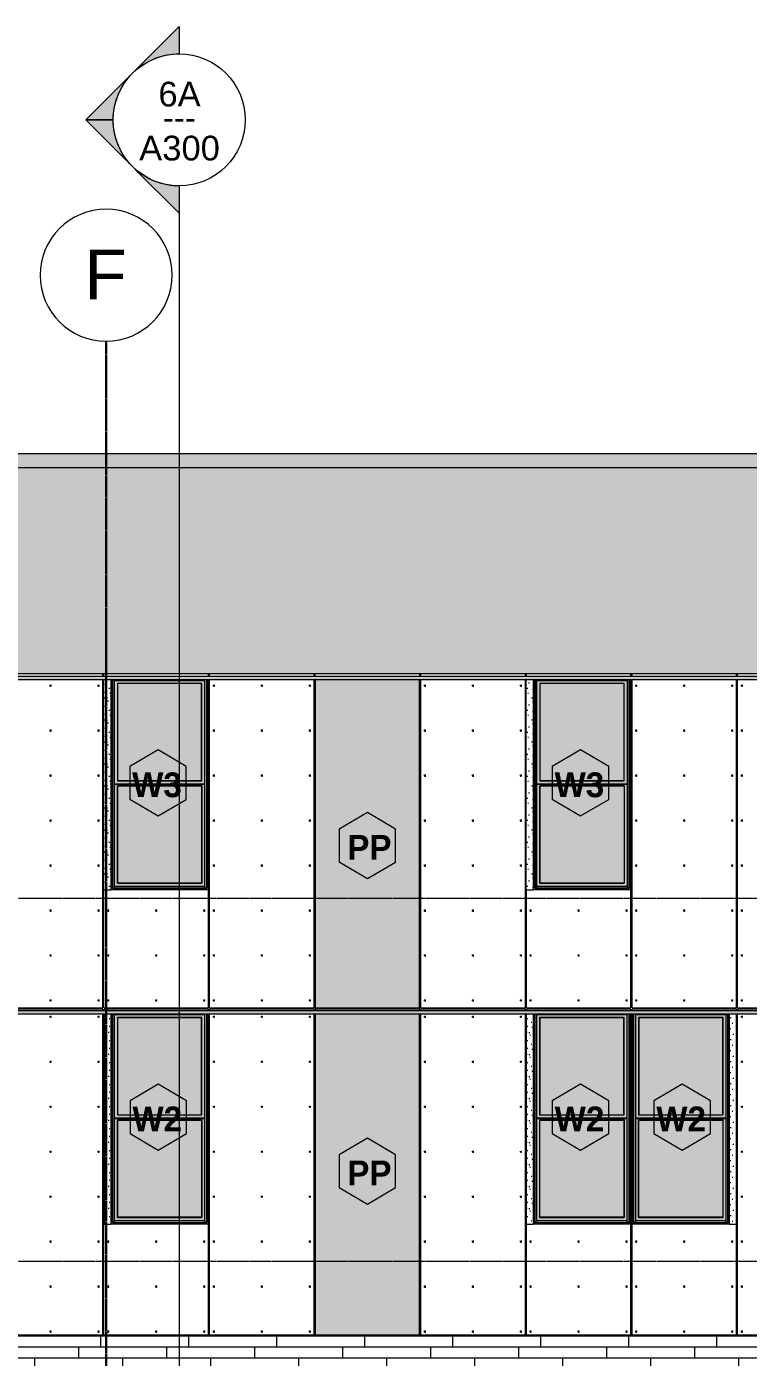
# Model space of a CAD drawing. Header units: inches. Extents: x -4168 to 4202, y -264 to 629.
# Drawn here: x -806.5 to -544, y 101 to 584.9 of the extents above; entities that cross this region are included whole.
import ezdxf

# ---------------------------------------------------------------- set-up
doc = ezdxf.new("R2010")
doc.units = ezdxf.units.IN
doc.header["$MEASUREMENT"] = 0
doc.linetypes.add('Grid Line 1_2_', pattern=[0.875, 0.5, -0.125, 0.125, -0.125])
doc.linetypes.add('Grid Line 1_2__2_', pattern=[0.875, 0.5, -0.125, 0.125, -0.125])
for name, color, linetype, lineweight in [('0-3', 165, 'Continuous', 5), ('0-4', 250, 'Continuous', 5), ('A-FLOR-LEVL-1', 51, 'Grid Line 1_2_', 9), ('A-GLAZ-1', 151, 'Continuous', 9), ('A-GLAZ-2', 57, 'Continuous', 9), ('A-GLAZ-IDEN', 152, 'Continuous', 9), ('A-WALL-3', 113, 'Continuous', 9), ('A-WALL-PATT-3', 111, 'Continuous', 9), ('G-ANNO-SYMB', 111, 'Continuous', 9), ('S-GRID-1', 1, 'Grid Line 1_2__2_', 30), ('S-GRID-IDEN', 1, 'Continuous', 9), ('S-GRID-IDEN-1', 147, 'Continuous', 9)]:
    doc.layers.add(name, color=color, linetype=linetype, lineweight=lineweight)
doc.styles.add('Arial', font='arial.ttf', dxfattribs={"height": 9})
doc.styles.add('Arial_1', font='arial.ttf', dxfattribs={"height": 18})
doc.styles.add('Century Gothic', font='ufonts.com_century-gothic.ttf', dxfattribs={"height": 9})
doc.styles.add('Century Gothic_B', font='GOTHICB.TTF', dxfattribs={"height": 9})

# ---------------------------------------------------------------- blocks, each defined once
blk = doc.blocks.new('Grid - Grid Head - Circle-1738874-BUILDING ELEVATION - SOUTH')
at = {"layer": 'S-GRID-IDEN-1'}
for start, end in [(0, 180), (180, 360)]:
    blk.add_arc((11847.19, 475.86), 24, start, end, dxfattribs=at)
blk = doc.blocks.new('CTR - 1st Phase - Structure_rvt-2-BUILDING ELEVATION - SOUTH')
at = {"layer": 'S-GRID-1'}
blk.add_line((10167.19, -203.76), (10167.19, 470.5), dxfattribs=at)
at = {"layer": '0-3'}
blk.add_blockref('Grid - Grid Head - Circle-1738874-BUILDING ELEVATION - SOUTH', (-1680, 18.64), dxfattribs=at)
at = {"layer": 'S-GRID-IDEN', "insert": (10159.3, 503.79), "char_height": 18, "width": 18.786, "attachment_point": 1, "style": 'Arial_1'}
blk.add_mtext('F', dxfattribs=at)
blk = doc.blocks.new('Basic Wall _ EXT - FIBER CEMENT - LARGE - ___-2505167-BUILDING ELEVATION - SOUTH')
at = {"layer": 'A-WALL-3'}
for points in [[(10850.69, 227.19), (10851.64, 227.19), (10850.69, 227.25), (9980.69, 227.25), (9979.94, 227.19), (10840.83, 227.19)], [(10850.69, 225.94), (10851.64, 225.94), (10851.64, 227.19), (9979.94, 227.19), (9979.94, 225.94), (10840.83, 225.94)]]:
    blk.add_hatch(color=256, dxfattribs=at).paths.add_polyline_path(points, flags=0)
for p, q in [((9979.94, 227.19), (10851.64, 227.19)), ((9979.94, 225.94), (10851.64, 225.94))]:
    blk.add_line(p, q, dxfattribs=at)
blk = doc.blocks.new('Basic Wall _ EXT - FIBER CEMENT - LARGE - ___-2162460-BUILDING ELEVATION - SOUTH')
at = {"layer": 'A-WALL-3'}
for points in [[(9979.94, 348.75), (10851.45, 348.77), (10850.59, 348.82), (9980.69, 348.82)], [(9979.94, 347.5), (10851.64, 347.5), (10851.64, 348.75), (9979.94, 348.75), (9979.94, 347.5)]]:
    blk.add_hatch(color=256, dxfattribs=at).paths.add_polyline_path(points, flags=0)
for p, q in [((9979.94, 348.75), (10851.64, 348.75)), ((9979.94, 347.5), (10851.64, 347.5))]:
    blk.add_line(p, q, dxfattribs=at)
blk = doc.blocks.new('Basic Wall _ EXT - FIBER CEMENT - SMALL - ___-2145934-BUILDING ELEVATION - SOUTH')
at = {"layer": 'A-WALL-3'}
blk.add_hatch(color=256, dxfattribs=at).paths.add_polyline_path([(9973.63, 424.54), (10857.95, 424.54), (10857.95, 429.66), (9973.63, 429.66), (9973.63, 425.28)], flags=0)
for p, q in [((9973.63, 429.66), (10857.95, 429.66)), ((9973.63, 424.54), (10857.95, 424.54))]:
    blk.add_line(p, q, dxfattribs=at)
blk = doc.blocks.new('Window-Double_Hung-Marvin-Essential - ESDH3066 - 2nd Floor-3357213-BUILDING ELEVATION - SOUTH')
at = {"layer": 'A-GLAZ-1'}
for points in [[(11314.87, 149.5), (11315.54, 149.5), (11315.53, 225.94), (11314.95, 225.94), (11314.95, 150.09), (11280.63, 150.09), (11280.63, 225.94), (11280.04, 225.94), (11280.04, 149.5), (11314.51, 149.5)], [(11280.63, 150.09), (11280.71, 150.17), (11280.71, 225.94), (11280.63, 225.94), (11280.63, 150.17)], [(11314.87, 150.17), (11314.87, 225.94), (11280.71, 225.94), (11280.71, 150.17), (11281.42, 150.17), (11281.42, 225.63), (11314.17, 225.63), (11314.17, 150.17), (11314.51, 150.17)], [(11313.07, 224.53), (11313.07, 224.59), (11282.45, 224.59), (11282.51, 224.53), (11294.29, 224.53)], [(11282.45, 189.16), (11282.51, 189.22), (11282.51, 224.53), (11282.45, 224.53), (11282.45, 189.22)], [(11313.07, 189.22), (11313.07, 224.53), (11282.51, 224.53), (11282.51, 189.22), (11294.29, 189.22)], [(11313.13, 189.16), (11313.13, 224.59), (11313.07, 224.53), (11313.07, 189.22)], [(11314.95, 150.09), (11314.95, 225.94), (11314.87, 225.94), (11314.87, 150.17), (11314.95, 150.09)], [(11313.13, 189.16), (11313.07, 189.22), (11282.51, 189.22), (11282.51, 189.16), (11313.07, 189.16)], [(11313.57, 187.81), (11314.17, 187.81), (11314.17, 187.94), (11281.42, 187.94), (11281.42, 187.81), (11313.13, 187.81)], [(11294.29, 187.28), (11313.07, 187.28), (11313.07, 187.34), (11282.45, 187.34), (11282.51, 187.28)], [(11282.45, 151.91), (11282.51, 151.97), (11282.51, 187.28), (11282.45, 187.28), (11282.45, 151.97)], [(11294.29, 151.97), (11313.07, 151.97), (11313.07, 187.28), (11282.51, 187.28), (11282.51, 151.97)], [(11313.13, 151.91), (11313.13, 187.34), (11313.07, 187.28), (11313.07, 151.97)], [(11314.51, 150.09), (11314.95, 150.09), (11314.87, 150.17), (11314.17, 150.19), (11314.17, 150.66), (11281.42, 150.65), (11281.42, 150.17), (11280.71, 150.17), (11280.63, 150.09), (11314.17, 150.09)], [(11280.63, 150.09), (11280.63, 150.09), (11280.63, 150.17)], [(11313.07, 151.91), (11313.13, 151.91), (11313.07, 151.97), (11282.51, 151.97), (11282.51, 151.91), (11294.29, 151.91)]]:
    blk.add_hatch(color=256, dxfattribs=at).paths.add_polyline_path(points, flags=0)
h = blk.add_hatch(color=256, dxfattribs=at)
h.paths.add_polyline_path([(11281.42, 187.94), (11314.17, 187.94), (11314.17, 225.63), (11281.42, 225.63), (11281.42, 188.12)], flags=0)
h.paths.add_polyline_path([(11313.13, 189.16), (11282.45, 189.16), (11282.45, 224.59), (11313.13, 224.59), (11313.13, 191.96)], flags=0)
h = blk.add_hatch(color=256, dxfattribs=at)
h.paths.add_polyline_path([(11294.29, 150.69), (11314.17, 150.69), (11314.17, 187.81), (11281.42, 187.78), (11281.42, 150.69), (11282.45, 150.69)], flags=0)
h.paths.add_polyline_path([(11294.29, 151.91), (11282.45, 151.91), (11282.45, 187.34), (11313.13, 187.34), (11313.13, 151.91)], flags=0)
at = {"layer": 'A-GLAZ-2'}
h = blk.add_hatch(dxfattribs=at)
h.set_pattern_fill('FP_88', color=256, style=0, pattern_type=2)
h.set_pattern_definition([(180, (11279.471, 131.16), (1e-15, 8), [0.33, -7.67]), (180, (11276.911, 131.32), (1e-15, 8), [0.33, -7.67]), (180, (11278.351, 133.08), (1e-15, 8), [0.33, -7.67]), (180, (11276.591, 134.36), (1e-15, 8), [0.33, -7.67]), (180, (11278.671, 134.84), (1e-15, 8), [0.33, -7.67]), (180, (11278.031, 136.76), (1e-15, 8), [0.33, -7.67]), (180, (11279.151, 138.2), (1e-15, 8), [0.33, -7.67]), (180, (11276.591, 138.04), (1e-15, 8), [0.33, -7.67]), (180, (11274.671, 138.36), (1e-15, 8), [0.33, -7.67]), (180, (11273.711, 136.44), (1e-15, 8), [0.33, -7.67]), (180, (11272.111, 136.28), (1e-15, 8), [0.33, -7.67]), (180, (11272.111, 133.4), (1e-15, 8), [0.33, -7.67]), (180, (11273.551, 132.44), (1e-15, 8), [0.33, -7.67]), (180, (11275.791, 132.92), (1e-15, 8), [0.33, -7.67]), (180, (11274.351, 134.36), (1e-15, 8), [0.33, -7.67]), (180, (11275.791, 135.8), (1e-15, 8), [0.33, -7.67]), (180, (11272.431, 131.32), (1e-15, 8), [0.33, -7.67])])
h.paths.add_polyline_path([(11315.54, 149.5), (11318, 149.5), (11318, 225.94), (11315.54, 225.94), (11315.54, 150.09)], flags=0)
at = {"layer": 'A-GLAZ-1'}
for p, q in [((11280.04, 225.94), (11280.04, 149.5)), ((11280.63, 150.09), (11280.63, 225.94)), ((11280.71, 150.17), (11280.71, 225.94)), ((11281.42, 150.17), (11281.42, 225.63)), ((11281.42, 225.63), (11314.17, 225.63)), ((11282.45, 224.59), (11282.51, 224.53)), ((11282.45, 224.59), (11282.45, 189.16)), ((11313.13, 224.59), (11282.45, 224.59)), ((11313.07, 224.53), (11282.51, 224.53)), ((11282.51, 224.53), (11282.51, 189.22)), ((11313.13, 224.59), (11313.07, 224.53)), ((11313.07, 189.22), (11313.07, 224.53)), ((11313.13, 189.16), (11313.13, 224.59)), ((11314.17, 225.63), (11314.17, 150.17)), ((11314.87, 150.17), (11314.87, 225.94)), ((11314.95, 225.94), (11314.95, 150.09)), ((11315.54, 149.5), (11315.54, 225.94)), ((11318, 149.5), (11318, 225.94)), ((11282.51, 189.22), (11282.45, 189.16)), ((11282.45, 189.16), (11313.13, 189.16)), ((11282.51, 189.22), (11313.07, 189.22)), ((11313.13, 189.16), (11313.07, 189.22)), ((11314.17, 187.94), (11281.42, 187.94)), ((11314.17, 187.81), (11281.42, 187.81)), ((11313.13, 187.34), (11282.45, 187.34)), ((11282.45, 187.34), (11282.51, 187.28)), ((11282.45, 151.91), (11282.45, 187.34)), ((11282.51, 187.28), (11313.07, 187.28)), ((11282.51, 151.97), (11282.51, 187.28)), ((11313.07, 187.28), (11313.13, 187.34)), ((11313.07, 187.28), (11313.07, 151.97)), ((11313.13, 151.91), (11313.13, 187.34)), ((11280.71, 150.17), (11280.63, 150.09)), ((11280.63, 150.09), (11314.95, 150.09)), ((11281.42, 150.17), (11280.71, 150.17)), ((11314.17, 150.69), (11281.42, 150.69)), ((11314.17, 150.66), (11281.42, 150.66)), ((11282.51, 151.97), (11282.45, 151.91)), ((11282.45, 151.91), (11313.13, 151.91)), ((11313.07, 151.97), (11282.51, 151.97)), ((11313.07, 151.97), (11313.13, 151.91)), ((11314.87, 150.17), (11314.17, 150.17)), ((11314.95, 150.09), (11314.87, 150.17)), ((11315.54, 149.5), (11280.04, 149.5)), ((11315.54, 149.5), (11318, 149.5))]:
    blk.add_line(p, q, dxfattribs=at)
blk = doc.blocks.new('Perforated Panel at Magic-Pak - hvac panel - 3rd floor-2505075-BUILDING ELEVATION - SOUTH')
at = {"layer": 'A-GLAZ-2'}
h = blk.add_hatch(dxfattribs=at)
h.set_pattern_fill('FP_89', color=256, style=0, pattern_type=2)
h.set_pattern_definition([(0, (10262.189, 288), (1, 1), [0.5, -1.5]), (90, (10262.439, 287.75), (-1, 1), [0.5, -1.5])])
h.paths.add_polyline_path([(10243.18, 228), (10281.2, 228), (10281.2, 347.5), (10243.18, 347.5), (10243.18, 239.82)], flags=0)
at = {"layer": 'A-GLAZ-1'}
for p, q in [((10243.18, 347.5), (10243.18, 228)), ((10281.2, 228), (10281.2, 347.5)), ((10243.18, 228), (10281.2, 228))]:
    blk.add_line(p, q, dxfattribs=at)
blk = doc.blocks.new('Window-Double_Hung-Marvin-Essential - ESDH3066 - 3rd floor-3357211-BUILDING ELEVATION - SOUTH')
at = {"layer": 'A-GLAZ-1'}
for points in [[(10357.41, 271), (10358, 271), (10357.99, 347.5), (10357.41, 347.5), (10357.41, 271.59), (10323.09, 271.61), (10323.09, 347.5), (10322.5, 347.5), (10322.5, 271), (10357.33, 271)], [(10323.09, 271.59), (10323.17, 271.69), (10323.17, 347.5), (10323.09, 347.5), (10323.09, 271.61)], [(10356.97, 271.67), (10357.33, 271.67), (10357.33, 347.5), (10323.17, 347.5), (10323.17, 271.67), (10323.88, 271.67), (10323.88, 347.13), (10356.63, 347.13), (10356.63, 271.67)], [(10324.97, 346.03), (10355.53, 346.03), (10355.53, 346.09), (10324.91, 346.09)], [(10324.91, 310.66), (10324.97, 310.72), (10324.97, 346.03), (10324.91, 346.03), (10324.91, 310.72)], [(10324.97, 310.72), (10355.53, 310.72), (10355.53, 346.03), (10324.97, 346.03), (10324.97, 335.54)], [(10355.59, 310.66), (10355.59, 346.09), (10355.53, 346.03), (10355.53, 310.72)], [(10357.41, 271.59), (10357.41, 347.5), (10357.33, 347.5), (10357.33, 271.67)], [(10324.91, 310.66), (10355.59, 310.66), (10355.53, 310.72), (10324.97, 310.72)], [(10356.03, 309.31), (10356.63, 309.31), (10356.63, 309.44), (10323.88, 309.44), (10323.88, 309.31), (10355.59, 309.31)], [(10347.95, 308.78), (10355.53, 308.78), (10355.53, 308.84), (10324.91, 308.84), (10324.97, 308.78)], [(10324.91, 273.41), (10324.97, 273.47), (10324.97, 308.78), (10324.91, 308.78), (10324.91, 273.47)], [(10347.95, 273.47), (10355.53, 273.47), (10355.53, 308.78), (10324.97, 308.78), (10324.97, 273.47), (10328.23, 273.47)], [(10355.59, 273.41), (10355.59, 308.84), (10355.53, 308.78), (10355.53, 273.47)], [(10357.41, 271.59), (10357.33, 271.67), (10356.63, 271.69), (10356.63, 272.16), (10323.88, 272.16), (10323.88, 271.67), (10323.17, 271.67), (10323.09, 271.59), (10357.41, 271.59)], [(10323.09, 271.59), (10323.09, 271.61), (10323.09, 271.61)], [(10324.91, 273.41), (10355.59, 273.41), (10355.53, 273.47), (10324.97, 273.47)]]:
    blk.add_hatch(color=256, dxfattribs=at).paths.add_polyline_path(points, flags=0)
h = blk.add_hatch(color=256, dxfattribs=at)
h.paths.add_polyline_path([(10356.63, 309.44), (10356.63, 347.13), (10323.88, 347.13), (10323.88, 309.44), (10356.19, 309.44)], flags=0)
h.paths.add_polyline_path([(10324.91, 310.66), (10324.91, 346.09), (10355.59, 346.09), (10355.59, 310.66), (10347.95, 310.66)], flags=0)
h = blk.add_hatch(color=256, dxfattribs=at)
h.paths.add_polyline_path([(10356.03, 272.19), (10356.63, 272.19), (10356.63, 309.31), (10323.88, 309.28), (10323.88, 272.19), (10355.59, 272.19)], flags=0)
h.paths.add_polyline_path([(10328.23, 273.41), (10324.91, 273.41), (10324.91, 308.84), (10355.59, 308.84), (10355.59, 273.41), (10347.95, 273.41)], flags=0)
at = {"layer": 'A-GLAZ-2'}
h = blk.add_hatch(dxfattribs=at)
h.set_pattern_fill('FP_90', color=256, style=0, pattern_type=2)
h.set_pattern_definition([(0, (10358.572, 252.66), (0, 8), [0.33, -7.67]), (0, (10361.132, 252.82), (0, 8), [0.33, -7.67]), (0, (10359.692, 254.58), (0, 8), [0.33, -7.67]), (0, (10361.452, 255.86), (0, 8), [0.33, -7.67]), (0, (10359.372, 256.34), (0, 8), [0.33, -7.67]), (0, (10360.012, 258.26), (0, 8), [0.33, -7.67]), (0, (10358.892, 259.7), (0, 8), [0.33, -7.67]), (0, (10361.452, 259.54), (0, 8), [0.33, -7.67]), (0, (10363.372, 259.86), (0, 8), [0.33, -7.67]), (0, (10364.332, 257.94), (0, 8), [0.33, -7.67]), (0, (10365.932, 257.78), (0, 8), [0.33, -7.67]), (0, (10365.932, 254.9), (0, 8), [0.33, -7.67]), (0, (10364.492, 253.94), (0, 8), [0.33, -7.67]), (0, (10362.252, 254.42), (0, 8), [0.33, -7.67]), (0, (10363.692, 255.86), (0, 8), [0.33, -7.67]), (0, (10362.252, 257.3), (0, 8), [0.33, -7.67]), (0, (10365.612, 252.82), (0, 8), [0.33, -7.67])])
h.paths.add_polyline_path([(10322.5, 271), (10322.5, 347.5), (10319.85, 347.5), (10319.85, 271)], flags=0)
at = {"layer": 'A-GLAZ-1'}
for p, q in [((10319.85, 347.5), (10319.85, 271)), ((10322.5, 347.5), (10322.5, 271)), ((10323.09, 271.59), (10323.09, 347.5)), ((10323.17, 347.5), (10323.17, 271.67)), ((10323.88, 347.13), (10356.63, 347.13)), ((10323.88, 271.67), (10323.88, 347.13)), ((10324.97, 346.03), (10324.91, 346.09)), ((10324.91, 346.09), (10324.91, 310.66)), ((10355.59, 346.09), (10324.91, 346.09)), ((10324.97, 346.03), (10324.97, 310.72)), ((10355.53, 346.03), (10324.97, 346.03)), ((10355.53, 346.03), (10355.59, 346.09)), ((10355.53, 310.72), (10355.53, 346.03)), ((10355.59, 310.66), (10355.59, 346.09)), ((10356.63, 347.13), (10356.63, 271.67)), ((10357.33, 347.5), (10357.33, 271.67)), ((10357.41, 347.5), (10357.41, 271.59)), ((10358, 271), (10358, 347.5)), ((10324.97, 310.72), (10324.91, 310.66)), ((10324.91, 310.66), (10355.59, 310.66)), ((10324.97, 310.72), (10355.53, 310.72)), ((10355.59, 310.66), (10355.53, 310.72)), ((10356.63, 309.44), (10323.88, 309.44)), ((10356.63, 309.31), (10323.88, 309.31)), ((10355.59, 308.84), (10324.91, 308.84)), ((10324.91, 308.84), (10324.97, 308.78)), ((10324.91, 308.84), (10324.91, 273.41)), ((10324.97, 308.78), (10355.53, 308.78)), ((10324.97, 273.47), (10324.97, 308.78)), ((10355.53, 308.78), (10355.59, 308.84)), ((10355.53, 308.78), (10355.53, 273.47)), ((10355.59, 308.84), (10355.59, 273.41)), ((10319.85, 271), (10322.5, 271)), ((10358, 271), (10322.5, 271)), ((10323.17, 271.67), (10323.09, 271.59)), ((10323.09, 271.59), (10357.41, 271.59)), ((10323.88, 271.67), (10323.17, 271.67)), ((10356.63, 272.19), (10323.88, 272.19)), ((10356.63, 272.16), (10323.88, 272.16)), ((10324.91, 273.41), (10324.97, 273.47)), ((10324.91, 273.41), (10355.59, 273.41)), ((10355.53, 273.47), (10324.97, 273.47)), ((10355.59, 273.41), (10355.53, 273.47)), ((10357.33, 271.67), (10356.63, 271.67)), ((10357.41, 271.59), (10357.33, 271.67))]:
    blk.add_line(p, q, dxfattribs=at)
blk = doc.blocks.new('Perforated Panel at Magic-Pak - hvac panel - 2nd floor 2-2702972-BUILDING ELEVATION - SOUTH')
at = {"layer": 'A-GLAZ-2'}
h = blk.add_hatch(dxfattribs=at)
h.set_pattern_fill('FP_127', color=256, style=0, pattern_type=2)
h.set_pattern_definition([(180, (10262.189, 167.875), (-1, 1), [0.5, -1.5]), (90, (10261.939, 167.625), (1, 1), [0.5, -1.5])])
h.paths.add_polyline_path([(10281.2, 109.25), (10281.2, 225.94), (10243.18, 225.94), (10243.18, 109.25)], flags=0)
at = {"layer": 'A-GLAZ-1'}
for p, q in [((10243.18, 225.94), (10243.18, 109.25)), ((10281.2, 109.25), (10281.2, 225.94)), ((10243.18, 109.25), (10281.2, 109.25))]:
    blk.add_line(p, q, dxfattribs=at)
blk = doc.blocks.new('Window-Double_Hung-Marvin-Essential - ESDH3066 - 2nd Floor-3357214-BUILDING ELEVATION - SOUTH')
at = {"layer": 'A-GLAZ-1'}
for points in [[(12047.54, 149.5), (12047.53, 225.94), (12046.95, 225.94), (12046.95, 150.09), (12012.63, 150.09), (12012.63, 225.94), (12012.04, 225.94), (12012.04, 149.5), (12046.95, 149.5)], [(12012.63, 150.09), (12012.71, 150.17), (12012.71, 225.94), (12012.63, 225.94), (12012.63, 150.17)], [(12046.16, 150.17), (12046.87, 150.17), (12046.87, 225.94), (12012.71, 225.94), (12012.71, 150.17), (12013.41, 150.17), (12013.41, 225.63), (12046.16, 225.63), (12046.16, 150.87)], [(12014.51, 224.53), (12045.07, 224.53), (12045.07, 224.59), (12014.45, 224.59)], [(12014.45, 189.16), (12014.51, 189.22), (12014.51, 224.53), (12014.45, 224.53), (12014.45, 189.22)], [(12045.07, 189.22), (12045.07, 224.53), (12014.51, 224.51), (12014.51, 189.22), (12043.48, 189.22)], [(12045.13, 189.16), (12045.13, 224.59), (12045.07, 224.53), (12045.07, 189.22)], [(12046.95, 150.09), (12046.95, 225.94), (12046.87, 225.94), (12046.87, 150.17)], [(12014.51, 189.16), (12045.13, 189.16), (12045.07, 189.22), (12014.51, 189.22), (12014.45, 189.16)], [(12045.57, 187.81), (12046.16, 187.81), (12046.16, 187.94), (12013.41, 187.94), (12013.41, 187.81), (12045.13, 187.81)], [(12014.51, 187.28), (12045.07, 187.28), (12045.07, 187.34), (12014.45, 187.34)], [(12014.45, 151.91), (12014.51, 151.97), (12014.51, 187.28), (12014.45, 187.28), (12014.45, 151.97)], [(12045.07, 151.97), (12045.07, 187.28), (12014.51, 187.28), (12014.51, 151.97), (12043.48, 151.97)], [(12045.13, 151.91), (12045.13, 187.34), (12045.07, 187.28), (12045.07, 151.97)], [(12012.63, 150.09), (12012.71, 150.09), (12046.95, 150.09), (12046.87, 150.17), (12046.16, 150.19), (12046.16, 150.66), (12013.41, 150.66), (12013.41, 150.17), (12012.71, 150.17), (12012.63, 150.09)], [(12045.07, 151.91), (12045.13, 151.91), (12045.07, 151.97), (12014.51, 151.97), (12014.51, 151.91), (12043.48, 151.91)]]:
    blk.add_hatch(color=256, dxfattribs=at).paths.add_polyline_path(points, flags=0)
h = blk.add_hatch(color=256, dxfattribs=at)
h.paths.add_polyline_path([(12046.16, 187.94), (12046.16, 225.63), (12013.41, 225.62), (12013.41, 187.94), (12045.73, 187.94)], flags=0)
h.paths.add_polyline_path([(12045.13, 189.16), (12014.45, 189.16), (12014.45, 224.59), (12045.13, 224.59), (12045.13, 191.96)], flags=0)
h = blk.add_hatch(color=256, dxfattribs=at)
h.paths.add_polyline_path([(12013.41, 150.69), (12046.16, 150.69), (12046.16, 187.81), (12013.41, 187.78), (12013.41, 150.87)], flags=0)
h.paths.add_polyline_path([(12014.45, 151.91), (12014.45, 187.34), (12045.13, 187.34), (12045.13, 151.91), (12023.76, 151.91)], flags=0)
h = blk.add_hatch(color=256, dxfattribs=at)
h.paths.add_polyline_path([(12012.63, 150.09), (12012.63, 150.09), (12012.63, 150.17)], flags=0)
h.paths.add_polyline_path([(12046.95, 150.09), (12046.95, 150.09), (12046.95, 150.09)], flags=0)
at = {"layer": 'A-GLAZ-2'}
h = blk.add_hatch(dxfattribs=at)
h.set_pattern_fill('FP_87', color=256, style=0, pattern_type=2)
h.set_pattern_definition([(0, (12048.108, 131.16), (0, 8), [0.33, -7.67]), (0, (12050.668, 131.32), (0, 8), [0.33, -7.67]), (0, (12049.228, 133.08), (0, 8), [0.33, -7.67]), (0, (12050.988, 134.36), (0, 8), [0.33, -7.67]), (0, (12048.908, 134.84), (0, 8), [0.33, -7.67]), (0, (12049.548, 136.76), (0, 8), [0.33, -7.67]), (0, (12048.428, 138.2), (0, 8), [0.33, -7.67]), (0, (12050.988, 138.04), (0, 8), [0.33, -7.67]), (0, (12052.908, 138.36), (0, 8), [0.33, -7.67]), (0, (12053.868, 136.44), (0, 8), [0.33, -7.67]), (0, (12055.468, 136.28), (0, 8), [0.33, -7.67]), (0, (12055.468, 133.4), (0, 8), [0.33, -7.67]), (0, (12054.028, 132.44), (0, 8), [0.33, -7.67]), (0, (12051.788, 132.92), (0, 8), [0.33, -7.67]), (0, (12053.228, 134.36), (0, 8), [0.33, -7.67]), (0, (12051.788, 135.8), (0, 8), [0.33, -7.67]), (0, (12055.148, 131.32), (0, 8), [0.33, -7.67])])
h.paths.add_polyline_path([(12012.04, 149.5), (12012.04, 225.94), (12009.58, 225.94), (12009.58, 149.5)], flags=0)
at = {"layer": 'A-GLAZ-1'}
for p, q in [((12009.58, 225.94), (12009.58, 149.5)), ((12012.04, 225.94), (12012.04, 149.5)), ((12012.63, 150.09), (12012.63, 225.94)), ((12012.71, 225.94), (12012.71, 150.17)), ((12013.41, 225.63), (12046.16, 225.63)), ((12013.41, 150.17), (12013.41, 225.63)), ((12014.51, 224.53), (12014.45, 224.59)), ((12014.45, 224.59), (12014.45, 189.16)), ((12045.13, 224.59), (12014.45, 224.59)), ((12014.51, 224.53), (12014.51, 189.22)), ((12045.07, 224.53), (12014.51, 224.53)), ((12045.07, 224.53), (12045.13, 224.59)), ((12045.07, 189.22), (12045.07, 224.53)), ((12045.13, 189.16), (12045.13, 224.59)), ((12046.16, 225.63), (12046.16, 150.17)), ((12046.87, 225.94), (12046.87, 150.17)), ((12046.95, 225.94), (12046.95, 150.09)), ((12047.54, 149.5), (12047.54, 225.94)), ((12014.51, 189.22), (12014.45, 189.16)), ((12014.45, 189.16), (12045.13, 189.16)), ((12014.51, 189.22), (12045.07, 189.22)), ((12045.13, 189.16), (12045.07, 189.22)), ((12046.16, 187.94), (12013.41, 187.94)), ((12046.16, 187.81), (12013.41, 187.81)), ((12045.13, 187.34), (12014.45, 187.34)), ((12014.45, 187.34), (12014.51, 187.28)), ((12014.45, 187.34), (12014.45, 151.91)), ((12014.51, 187.28), (12045.07, 187.28)), ((12014.51, 151.97), (12014.51, 187.28)), ((12045.07, 187.28), (12045.13, 187.34)), ((12045.07, 187.28), (12045.07, 151.97)), ((12045.13, 187.34), (12045.13, 151.91)), ((12012.71, 150.17), (12012.63, 150.09)), ((12012.63, 150.09), (12046.95, 150.09)), ((12013.41, 150.17), (12012.71, 150.17)), ((12046.16, 150.69), (12013.41, 150.69)), ((12046.16, 150.66), (12013.41, 150.66)), ((12014.45, 151.91), (12014.51, 151.97)), ((12014.45, 151.91), (12045.13, 151.91)), ((12045.07, 151.97), (12014.51, 151.97)), ((12045.13, 151.91), (12045.07, 151.97)), ((12046.87, 150.17), (12046.16, 150.17)), ((12046.95, 150.09), (12046.87, 150.17)), ((12009.58, 149.5), (12012.04, 149.5)), ((12047.54, 149.5), (12012.04, 149.5))]:
    blk.add_line(p, q, dxfattribs=at)
blk = doc.blocks.new('Section - Section Head - Filled-22785-BUILDING ELEVATION - SOUTH')
at = {"layer": 'G-ANNO-SYMB'}
h = blk.add_hatch(color=256, dxfattribs=at)
edge = h.paths.add_edge_path(flags=0)
edge.add_line((10177.68, -163.47), (10193.79, -147.37))
edge.add_line((10193.79, -147.37), (10193.79, -157.28))
edge.add_arc((10193.79, -181.31), 24.03, 90, 132.0784)
h = blk.add_hatch(color=256, dxfattribs=at)
edge = h.paths.add_edge_path(flags=0)
edge.add_arc((10193.79, -181.31), 24, 135, 180)
edge.add_line((10169.79, -181.31), (10159.85, -181.31))
edge.add_line((10159.85, -181.31), (10176.82, -164.34))
h = blk.add_hatch(color=256, dxfattribs=at)
edge = h.paths.add_edge_path(flags=0)
edge.add_line((10176.82, -198.28), (10159.85, -181.31))
edge.add_line((10159.85, -181.31), (10169.79, -181.31))
edge.add_arc((10193.79, -181.31), 24, 180, 225)
h = blk.add_hatch(color=256, dxfattribs=at)
edge = h.paths.add_edge_path(flags=0)
edge.add_arc((10193.79, -181.31), 24.03, 227.9216, 270)
edge.add_line((10193.79, -205.34), (10193.79, -215.25))
edge.add_line((10193.79, -215.25), (10177.68, -199.15))
for p, q in [((10193.79, -147.37), (10177.68, -163.47)), ((10193.79, -157.28), (10193.79, -147.37)), ((10176.82, -164.34), (10159.85, -181.31)), ((10169.79, -181.31), (10159.85, -181.31)), ((10159.85, -181.31), (10176.82, -198.28)), ((10159.85, -181.31), (10169.79, -181.31)), ((10177.68, -199.15), (10193.79, -215.25)), ((10193.79, -215.25), (10193.79, -205.34))]:
    blk.add_line(p, q, dxfattribs=at)
for centre, radius, start, end in [((10193.79, -181.34), 24, 90, 270), ((10193.79, -181.31), 24.03, 90, 132.0784), ((10193.79, -181.34), 24, 270, 90), ((10193.79, -181.31), 24, 135, 180), ((10193.79, -181.31), 24, 180, 225), ((10193.79, -181.31), 24.03, 227.9216, 270)]:
    blk.add_arc(centre, radius, start, end, dxfattribs=at)
blk = doc.blocks.new('Window Tag - ONE-2920521-BUILDING ELEVATION - SOUTH')
at = {"layer": 'A-GLAZ-IDEN'}
for p, q in [((10069.47, 200.37), (10059.19, 194.32)), ((10079.74, 194.32), (10069.47, 200.37)), ((10059.19, 194.32), (10059.19, 182.43)), ((10079.74, 182.38), (10079.74, 194.32)), ((10059.19, 182.43), (10069.47, 176.37)), ((10069.47, 176.37), (10079.74, 182.38))]:
    blk.add_line(p, q, dxfattribs=at)

msp = doc.modelspace()

# ---------------------------------------------------------------- hatches: boundary and pattern name
at = {"layer": 'A-WALL-PATT-3'}
h = msp.add_hatch(dxfattribs=at)
h.set_pattern_fill('FP_86', color=256, style=0, pattern_type=2)
h.set_pattern_definition([(0, (-85.85, 140.604), (-38.4, 76.8), [0.392, -38.007]), (0, (-85.85, 140.996), (-38.4, 76.8), [0.392, -38.007]), (0, (-85.85, 150.204), (-38.4, 76.8), [0.392, -38.007]), (0, (-85.85, 150.596), (-38.4, 76.8), [0.392, -38.007]), (0, (-85.85, 159.804), (-38.4, 76.8), [0.392, -38.007]), (0, (-85.85, 160.196), (-38.4, 76.8), [0.392, -38.007]), (0, (-85.85, 169.404), (-38.4, 76.8), [0.392, -38.007]), (0, (-85.85, 169.796), (-38.4, 76.8), [0.392, -38.007]), (0, (-85.85, 179.004), (-38.4, 76.8), [0.392, -38.007]), (0, (-85.85, 179.396), (-38.4, 76.8), [0.392, -38.007]), (0, (-85.85, 188.604), (-38.4, 76.8), [0.392, -38.007]), (0, (-85.85, 188.996), (-38.4, 76.8), [0.392, -38.007]), (0, (-85.85, 198.204), (-38.4, 76.8), [0.392, -38.007]), (0, (-85.85, 198.596), (-38.4, 76.8), [0.392, -38.007]), (0, (-85.85, 207.804), (-38.4, 76.8), [0.392, -38.007]), (0, (-85.85, 208.196), (-38.4, 76.8), [0.392, -38.007]), (0, (-50.95, 140.604), (-38.4, 76.8), [0.392, -38.007]), (0, (-50.95, 140.996), (-38.4, 76.8), [0.392, -38.007]), (0, (-50.95, 150.204), (-38.4, 76.8), [0.392, -38.007]), (0, (-50.95, 150.596), (-38.4, 76.8), [0.392, -38.007]), (0, (-50.95, 159.804), (-38.4, 76.8), [0.392, -38.007]), (0, (-50.95, 160.196), (-38.4, 76.8), [0.392, -38.007]), (0, (-50.95, 169.404), (-38.4, 76.8), [0.392, -38.007]), (0, (-50.95, 169.796), (-38.4, 76.8), [0.392, -38.007]), (0, (-50.95, 179.004), (-38.4, 76.8), [0.392, -38.007]), (0, (-50.95, 179.396), (-38.4, 76.8), [0.392, -38.007]), (0, (-50.95, 188.604), (-38.4, 76.8), [0.392, -38.007]), (0, (-50.95, 188.996), (-38.4, 76.8), [0.392, -38.007]), (0, (-50.95, 198.204), (-38.4, 76.8), [0.392, -38.007]), (0, (-50.95, 198.596), (-38.4, 76.8), [0.392, -38.007]), (0, (-50.95, 207.804), (-38.4, 76.8), [0.392, -38.007]), (0, (-50.95, 208.196), (-38.4, 76.8), [0.392, -38.007]), (90, (-87.593, 136), (-38.4, 2e-15), [76.8, 0, 0, 0]), (90, (-87.218, 136), (-38.4, 2e-15), [76.8, 0, 0, 0]), (90, (-85.852, 140.604), (-38.4, 2e-15), [0.392, -76.407]), (90, (-85.852, 150.204), (-38.4, 2e-15), [0.392, -76.407]), (90, (-85.852, 159.804), (-38.4, 2e-15), [0.392, -76.407]), (90, (-85.852, 169.404), (-38.4, 2e-15), [0.392, -76.407]), (90, (-85.852, 179.004), (-38.4, 2e-15), [0.392, -76.407]), (90, (-85.852, 188.604), (-38.4, 2e-15), [0.392, -76.407]), (90, (-85.852, 198.204), (-38.4, 2e-15), [0.392, -76.407]), (90, (-85.852, 207.804), (-38.4, 2e-15), [0.392, -76.407]), (90, (-85.46, 140.604), (-38.4, 2e-15), [0.392, -76.407]), (90, (-85.46, 150.204), (-38.4, 2e-15), [0.392, -76.407]), (90, (-85.46, 159.804), (-38.4, 2e-15), [0.392, -76.407]), (90, (-85.46, 169.404), (-38.4, 2e-15), [0.392, -76.407]), (90, (-85.46, 179.004), (-38.4, 2e-15), [0.392, -76.407]), (90, (-85.46, 188.604), (-38.4, 2e-15), [0.392, -76.407]), (90, (-85.46, 198.204), (-38.4, 2e-15), [0.392, -76.407]), (90, (-85.46, 207.804), (-38.4, 2e-15), [0.392, -76.407]), (90, (-50.952, 140.604), (-38.4, 2e-15), [0.392, -76.407]), (90, (-50.952, 150.204), (-38.4, 2e-15), [0.392, -76.407]), (90, (-50.952, 159.804), (-38.4, 2e-15), [0.392, -76.407]), (90, (-50.952, 169.404), (-38.4, 2e-15), [0.392, -76.407]), (90, (-50.952, 179.004), (-38.4, 2e-15), [0.392, -76.407]), (90, (-50.952, 188.604), (-38.4, 2e-15), [0.392, -76.407]), (90, (-50.952, 198.204), (-38.4, 2e-15), [0.392, -76.407]), (90, (-50.952, 207.804), (-38.4, 2e-15), [0.392, -76.407]), (90, (-50.56, 140.604), (-38.4, 2e-15), [0.392, -76.407]), (90, (-50.56, 150.204), (-38.4, 2e-15), [0.392, -76.407]), (90, (-50.56, 159.804), (-38.4, 2e-15), [0.392, -76.407]), (90, (-50.56, 169.404), (-38.4, 2e-15), [0.392, -76.407]), (90, (-50.56, 179.004), (-38.4, 2e-15), [0.392, -76.407]), (90, (-50.56, 188.604), (-38.4, 2e-15), [0.392, -76.407]), (90, (-50.56, 198.204), (-38.4, 2e-15), [0.392, -76.407]), (90, (-50.56, 207.804), (-38.4, 2e-15), [0.392, -76.407]), (180, (-49.19, 136), (-38.4, 76.8), [38.025, -0.375]), (180, (-49.19, 145.6), (-38.4, 76.8), [38.025, -0.375]), (180, (-49.19, 155.2), (-38.4, 76.8), [38.025, -0.375]), (180, (-49.19, 164.8), (-38.4, 76.8), [38.025, -0.375]), (180, (-49.19, 174.4), (-38.4, 76.8), [38.025, -0.375]), (180, (-49.19, 184), (-38.4, 76.8), [38.025, -0.375]), (180, (-49.19, 193.6), (-38.4, 76.8), [38.025, -0.375]), (180, (-49.19, 203.2), (-38.4, 76.8), [38.025, -0.375])])
h.paths.add_polyline_path([(-478.5548, 349.5), (-93.9056, 349.5), (-93.9056, 424.5388), (-955.7306, 424.5388), (-955.7306, 349.5), (-557.4166, 349.5)], flags=0)
h = msp.add_hatch(dxfattribs=at)
h.set_pattern_fill('FP_84', color=256, style=0, pattern_type=2)
h.set_pattern_definition([(0, (-85.85, 110.18), (-38.4, 120.375), [0.392, -38.007]), (0, (-85.85, 110.57), (-38.4, 120.375), [0.392, -38.007]), (0, (-85.85, 126.54), (-38.4, 120.375), [0.392, -38.007]), (0, (-85.85, 126.93), (-38.4, 120.375), [0.392, -38.007]), (0, (-85.85, 142.89), (-38.4, 120.375), [0.392, -38.007]), (0, (-85.85, 143.29), (-38.4, 120.375), [0.392, -38.007]), (0, (-85.85, 159.25), (-38.4, 120.375), [0.392, -38.007]), (0, (-85.85, 159.64), (-38.4, 120.375), [0.392, -38.007]), (0, (-85.85, 175.61), (-38.4, 120.375), [0.392, -38.007]), (0, (-85.85, 176), (-38.4, 120.375), [0.392, -38.007]), (0, (-85.85, 191.96), (-38.4, 120.375), [0.392, -38.007]), (0, (-85.85, 192.36), (-38.4, 120.375), [0.392, -38.007]), (0, (-85.85, 208.32), (-38.4, 120.375), [0.392, -38.007]), (0, (-85.85, 208.71), (-38.4, 120.375), [0.392, -38.007]), (0, (-85.85, 224.68), (-38.4, 120.375), [0.392, -38.007]), (0, (-85.85, 225.07), (-38.4, 120.375), [0.392, -38.007]), (0, (-68.4, 110.18), (-38.4, 120.375), [0.392, -38.007]), (0, (-68.4, 110.57), (-38.4, 120.375), [0.392, -38.007]), (0, (-68.4, 126.54), (-38.4, 120.375), [0.392, -38.007]), (0, (-68.4, 126.93), (-38.4, 120.375), [0.392, -38.007]), (0, (-68.4, 142.89), (-38.4, 120.375), [0.392, -38.007]), (0, (-68.4, 143.29), (-38.4, 120.375), [0.392, -38.007]), (0, (-68.4, 159.25), (-38.4, 120.375), [0.392, -38.007]), (0, (-68.4, 159.64), (-38.4, 120.375), [0.392, -38.007]), (0, (-68.4, 175.61), (-38.4, 120.375), [0.392, -38.007]), (0, (-68.4, 176), (-38.4, 120.375), [0.392, -38.007]), (0, (-68.4, 191.96), (-38.4, 120.375), [0.392, -38.007]), (0, (-68.4, 192.36), (-38.4, 120.375), [0.392, -38.007]), (0, (-68.4, 208.32), (-38.4, 120.375), [0.392, -38.007]), (0, (-68.4, 208.71), (-38.4, 120.375), [0.392, -38.007]), (0, (-68.4, 224.68), (-38.4, 120.375), [0.392, -38.007]), (0, (-68.4, 225.07), (-38.4, 120.375), [0.392, -38.007]), (0, (-50.95, 110.18), (-38.4, 120.375), [0.392, -38.007]), (0, (-50.95, 110.57), (-38.4, 120.375), [0.392, -38.007]), (0, (-50.95, 126.54), (-38.4, 120.375), [0.392, -38.007]), (0, (-50.95, 126.93), (-38.4, 120.375), [0.392, -38.007]), (0, (-50.95, 142.89), (-38.4, 120.375), [0.392, -38.007]), (0, (-50.95, 143.29), (-38.4, 120.375), [0.392, -38.007]), (0, (-50.95, 159.25), (-38.4, 120.375), [0.392, -38.007]), (0, (-50.95, 159.64), (-38.4, 120.375), [0.392, -38.007]), (0, (-50.95, 175.61), (-38.4, 120.375), [0.392, -38.007]), (0, (-50.95, 176), (-38.4, 120.375), [0.392, -38.007]), (0, (-50.95, 191.96), (-38.4, 120.375), [0.392, -38.007]), (0, (-50.95, 192.36), (-38.4, 120.375), [0.392, -38.007]), (0, (-50.95, 208.32), (-38.4, 120.375), [0.392, -38.007]), (0, (-50.95, 208.71), (-38.4, 120.375), [0.392, -38.007]), (0, (-50.95, 224.68), (-38.4, 120.375), [0.392, -38.007]), (0, (-50.95, 225.07), (-38.4, 120.375), [0.392, -38.007]), (90, (-87.593, 107.625), (-38.4, 2e-15), [120, -0.375]), (90, (-87.218, 107.625), (-38.4, 2e-15), [120, -0.375]), (90, (-85.852, 110.18), (-38.4, 2e-15), [0.392, -119.982]), (90, (-85.852, 126.536), (-38.4, 2e-15), [0.392, -119.982]), (90, (-85.852, 142.893), (-38.4, 2e-15), [0.392, -119.982]), (90, (-85.852, 159.25), (-38.4, 2e-15), [0.392, -119.982]), (90, (-85.852, 175.607), (-38.4, 2e-15), [0.392, -119.982]), (90, (-85.852, 191.964), (-38.4, 2e-15), [0.393, -119.983]), (90, (-85.852, 208.322), (-38.4, 2e-15), [0.392, -119.982]), (90, (-85.852, 224.68), (-38.4, 2e-15), [0.392, -119.982]), (90, (-85.46, 110.18), (-38.4, 2e-15), [0.392, -119.982]), (90, (-85.46, 126.536), (-38.4, 2e-15), [0.392, -119.982]), (90, (-85.46, 142.893), (-38.4, 2e-15), [0.392, -119.982]), (90, (-85.46, 159.25), (-38.4, 2e-15), [0.392, -119.982]), (90, (-85.46, 175.607), (-38.4, 2e-15), [0.392, -119.982]), (90, (-85.46, 191.964), (-38.4, 2e-15), [0.393, -119.983]), (90, (-85.46, 208.322), (-38.4, 2e-15), [0.392, -119.982]), (90, (-85.46, 224.68), (-38.4, 2e-15), [0.392, -119.982]), (90, (-68.402, 110.18), (-38.4, 2e-15), [0.392, -119.982]), (90, (-68.402, 126.536), (-38.4, 2e-15), [0.392, -119.982]), (90, (-68.402, 142.893), (-38.4, 2e-15), [0.392, -119.982]), (90, (-68.402, 159.25), (-38.4, 2e-15), [0.392, -119.982]), (90, (-68.402, 175.607), (-38.4, 2e-15), [0.392, -119.982]), (90, (-68.402, 191.964), (-38.4, 2e-15), [0.393, -119.983]), (90, (-68.402, 208.322), (-38.4, 2e-15), [0.392, -119.982]), (90, (-68.402, 224.68), (-38.4, 2e-15), [0.392, -119.982]), (90, (-68.01, 110.18), (-38.4, 2e-15), [0.392, -119.982]), (90, (-68.01, 126.536), (-38.4, 2e-15), [0.392, -119.982]), (90, (-68.01, 142.893), (-38.4, 2e-15), [0.392, -119.982]), (90, (-68.01, 159.25), (-38.4, 2e-15), [0.392, -119.982]), (90, (-68.01, 175.607), (-38.4, 2e-15), [0.392, -119.982]), (90, (-68.01, 191.964), (-38.4, 2e-15), [0.393, -119.983]), (90, (-68.01, 208.322), (-38.4, 2e-15), [0.392, -119.982]), (90, (-68.01, 224.68), (-38.4, 2e-15), [0.392, -119.982]), (90, (-50.952, 110.18), (-38.4, 2e-15), [0.392, -119.982]), (90, (-50.952, 126.536), (-38.4, 2e-15), [0.392, -119.982]), (90, (-50.952, 142.893), (-38.4, 2e-15), [0.392, -119.982]), (90, (-50.952, 159.25), (-38.4, 2e-15), [0.392, -119.982]), (90, (-50.952, 175.607), (-38.4, 2e-15), [0.392, -119.982]), (90, (-50.952, 191.964), (-38.4, 2e-15), [0.393, -119.983]), (90, (-50.952, 208.322), (-38.4, 2e-15), [0.392, -119.982]), (90, (-50.952, 224.68), (-38.4, 2e-15), [0.392, -119.982]), (90, (-50.56, 110.18), (-38.4, 2e-15), [0.392, -119.982]), (90, (-50.56, 126.536), (-38.4, 2e-15), [0.392, -119.982]), (90, (-50.56, 142.893), (-38.4, 2e-15), [0.392, -119.982]), (90, (-50.56, 159.25), (-38.4, 2e-15), [0.392, -119.982]), (90, (-50.56, 175.607), (-38.4, 2e-15), [0.392, -119.982]), (90, (-50.56, 191.964), (-38.4, 2e-15), [0.393, -119.983]), (90, (-50.56, 208.322), (-38.4, 2e-15), [0.392, -119.982]), (90, (-50.56, 224.68), (-38.4, 2e-15), [0.392, -119.982]), (180, (-49.19, 107.25), (-38.4, 120.375), [38.025, -0.375]), (180, (-49.19, 107.62), (-38.4, 120.375), [38.025, -0.375])])
h.paths.add_polyline_path([(-955.7306, 109.25), (-701.6174, 109.25), (-701.6174, 225.9385), (-740.3931, 225.9385), (-740.3931, 149.5), (-778.3541, 149.5), (-778.3541, 225.9385), (-855.5931, 225.9385), (-855.5931, 149.5), (-893.5541, 149.5), (-893.5541, 225.9385), (-894.0572, 225.9385), (-894.0572, 149.5), (-932.0181, 149.5), (-932.0181, 225.9385), (-955.7306, 225.9385), (-955.7306, 120.1639)], flags=0)
h.paths.add_polyline_path([(-399.6931, 109.25), (-394.4174, 109.25), (-394.4174, 225.9385), (-433.1931, 225.9385), (-433.1931, 149.5), (-471.1541, 149.5), (-471.1541, 225.9385), (-548.3931, 225.9385), (-548.3931, 149.5), (-586.3541, 149.5), (-586.361, 225.9385), (-586.8572, 225.9385), (-586.8572, 149.5), (-624.8181, 149.5), (-624.8181, 225.9385), (-663.5939, 225.9385), (-663.5939, 109.25), (-478.5548, 109.25)], flags=0)
h.paths.add_polyline_path([(-356.3939, 109.25), (-356.0181, 109.25), (-356.0181, 225.9385), (-356.3939, 225.9385), (-356.3939, 110)], flags=0)
h.paths.add_polyline_path([(-557.4166, 227.2542), (-356.0181, 227.2542), (-356.0243, 347.501), (-356.3939, 347.501), (-356.3939, 228), (-394.4174, 228), (-394.4174, 347.501), (-433.0056, 347.501), (-433.0056, 271), (-471.1541, 271), (-471.1541, 347.501), (-471.6572, 347.4687), (-471.6572, 271), (-509.8056, 271), (-509.8056, 347.501), (-586.7931, 347.501), (-586.7931, 271), (-624.9416, 271), (-624.9416, 347.501), (-663.5939, 347.501), (-663.5939, 228), (-701.6174, 228), (-701.6174, 347.501), (-740.3931, 347.501), (-740.3931, 271), (-778.5416, 271), (-778.5416, 347.501), (-855.4056, 347.501), (-855.4056, 271), (-893.5541, 271), (-893.5606, 347.501), (-894.0572, 347.4687), (-894.0572, 271), (-932.2056, 271), (-932.2056, 347.501), (-955.7306, 347.501), (-955.7306, 227.2542), (-577.132, 227.2542)], flags=0)
h.paths.add_polyline_path([(-458.8394, 348.8167), (-356.0181, 348.8167), (-356.0181, 349.5), (-955.7306, 349.5), (-955.7306, 348.8167), (-459.2974, 348.8167)], flags=0)
h = msp.add_hatch(dxfattribs=at)
h.set_pattern_fill('FP_100', color=256, style=0, pattern_type=2)
h.set_pattern_definition([(0, (-931.518, 0.8), (0, 4), []), (90, (-931.518, 0.8), (-8, 8), [4, -28]), (90, (-915.518, 4.8), (-8, 8), [4, -28])])
h.paths.add_polyline_path([(-927.0806, -1.125), (-130.9306, -1.125), (-130.9306, 109.25), (-927.0806, 109.25), (-927.0806, 0)], flags=0)
h.paths.add_polyline_path([(-774.2864, 3.5), (-815.5556, 3.5), (-815.5556, 81), (-744.0556, 81), (-744.0556, 3.5), (-754.571, 3.5)], flags=0)
h.paths.add_polyline_path([(-851.5556, 3.5), (-851.5556, 81), (-816.0556, 81), (-816.0556, 3.5), (-848.2193, 3.5)], flags=0)
h.paths.add_polyline_path([(-586.9897, 3.5), (-622.3556, 3.5), (-622.3556, 81), (-586.8556, 81), (-586.8556, 3.5)], flags=0)
h.paths.add_polyline_path([(-586.3556, 3.5), (-586.3556, 81), (-550.8556, 81), (-550.8556, 3.5), (-582.0609, 3.5)], flags=0)
h.paths.add_polyline_path([(-172.9655, 3.5), (-201.1556, 3.5), (-201.1556, 81), (-165.6556, 81), (-165.6556, 3.5)], flags=0)
h.paths.add_polyline_path([(-434.4556, 3.5), (-469.9556, 3.5), (-469.9556, 81), (-434.4556, 81), (-434.4556, 6.494)], flags=0)
h.paths.add_polyline_path([(-243.6556, 3.5), (-315.1556, 3.5), (-315.1556, 81), (-243.6556, 81), (-243.6556, 6.494)], flags=0)
h.paths.add_polyline_path([(-360.5056, 23.3125), (-389.5056, 23.3125), (-389.5056, 68.3125), (-360.5056, 68.3125), (-360.5056, 24.25)], flags=0)
h.paths.add_polyline_path([(-697.5056, 23.3125), (-697.5056, 68.3125), (-668.5056, 68.3125), (-668.5056, 23.3125), (-696.9431, 23.3125)], flags=0)

# ---------------------------------------------------------------- linework, layer by layer
at = {"layer": 'A-FLOR-LEVL-1'}
for p, q in [((-1284.2667, 268), (1431.264, 268)), ((-1284.2667, 136), (1431.264, 136))]:
    msp.add_line(p, q, dxfattribs=at)
at = {"layer": 'A-WALL-3'}
for p, q in [((-83.027, 349.5), (-964.1056, 349.5)), ((-701.6174, 228), (-701.6174, 347.501)), ((-663.5939, 347.501), (-663.5939, 228)), ((-663.5939, 228), (-701.6174, 228)), ((-701.6174, 109.25), (-701.6174, 225.9385)), ((-663.5939, 225.9385), (-663.5939, 109.25)), ((-963.7306, 109.25), (-701.6174, 109.25)), ((-663.5939, 109.25), (-394.4174, 109.25))]:
    msp.add_line(p, q, dxfattribs=at)
at = {"layer": 'G-ANNO-SYMB'}
msp.add_line((-751.0056, 526.9531), (-751.0056, -157.3105), dxfattribs=at)

# ---------------------------------------------------------------- block references
at = {"layer": '0-4'}
msp.add_blockref('CTR - 1st Phase - Structure_rvt-2-BUILDING ELEVATION - SOUTH', (-10944.795, 0), dxfattribs=at)
at = {"layer": 'A-GLAZ-1'}
for name, p in [('Window-Double_Hung-Marvin-Essential - ESDH3066 - 3rd floor-3357211-BUILDING ELEVATION - SOUTH', (-11098.395, 0)), ('Perforated Panel at Magic-Pak - hvac panel - 3rd floor-2505075-BUILDING ELEVATION - SOUTH', (-10944.795, 0)), ('Window-Double_Hung-Marvin-Essential - ESDH3066 - 3rd floor-3357211-BUILDING ELEVATION - SOUTH', (-10944.795, 0)), ('Window-Double_Hung-Marvin-Essential - ESDH3066 - 2nd Floor-3357214-BUILDING ELEVATION - SOUTH', (-12787.931, 0)), ('Perforated Panel at Magic-Pak - hvac panel - 2nd floor 2-2702972-BUILDING ELEVATION - SOUTH', (-10944.795, 0)), ('Window-Double_Hung-Marvin-Essential - ESDH3066 - 2nd Floor-3357214-BUILDING ELEVATION - SOUTH', (-12634.395, 0)), ('Window-Double_Hung-Marvin-Essential - ESDH3066 - 2nd Floor-3357213-BUILDING ELEVATION - SOUTH', (-11866.395, 0))]:
    msp.add_blockref(name, p, dxfattribs=at)
at = {"layer": 'A-GLAZ-IDEN'}
for p in [(-10828.1888, 121.5), (-10674.5888, 121.5), (-10752.0771, 98.7538), (-10828.095, 0), (-10674.5591, 0), (-10637.595, 0), (-10752.0771, -19.6212)]:
    msp.add_blockref('Window Tag - ONE-2920521-BUILDING ELEVATION - SOUTH', p, dxfattribs=at)
at = {"layer": 'A-WALL-3'}
for name in ['Basic Wall _ EXT - FIBER CEMENT - SMALL - ___-2145934-BUILDING ELEVATION - SOUTH', 'Basic Wall _ EXT - FIBER CEMENT - LARGE - ___-2162460-BUILDING ELEVATION - SOUTH', 'Basic Wall _ EXT - FIBER CEMENT - LARGE - ___-2505167-BUILDING ELEVATION - SOUTH']:
    msp.add_blockref(name, (-10944.795, 0), dxfattribs=at)
at = {"layer": 'G-ANNO-SYMB', "extrusion": (0, 0, -1), "rotation": 180}
msp.add_blockref('Section - Section Head - Filled-22785-BUILDING ELEVATION - SOUTH', (10944.795, 369.6426), dxfattribs=at)

# ---------------------------------------------------------------- texts
at = {"layer": 'A-GLAZ-IDEN', "char_height": 9, "attachment_point": 1, "style": 'Century Gothic_B'}
for s, insert, width in [('W3', (-768.1276, 313.7225), 22.725), ('W3', (-614.5276, 313.7225), 22.725), ('PP', (-689.8804, 290.9762), 17.574), ('W2', (-768.0338, 192.2225), 22.725), ('W2', (-614.4979, 192.2225), 22.725), ('W2', (-577.5338, 192.2225), 22.725), ('PP', (-689.8804, 172.6012), 17.574)]:
    msp.add_mtext(s, dxfattribs=dict(at, insert=insert, width=width))
at = {"layer": 'G-ANNO-SYMB', "char_height": 9, "attachment_point": 1}
for s, insert, width, style in [('6A', (-758.5786, 564.8617), 18.786, 'Arial'), ('---', (-756.9779, 556.355), 15.453, 'Century Gothic'), ('A300', (-765.5707, 545.2255), 35.754, 'Arial')]:
    msp.add_mtext(s, dxfattribs=dict(at, insert=insert, width=width, style=style))

doc.saveas('drawing.dxf')
